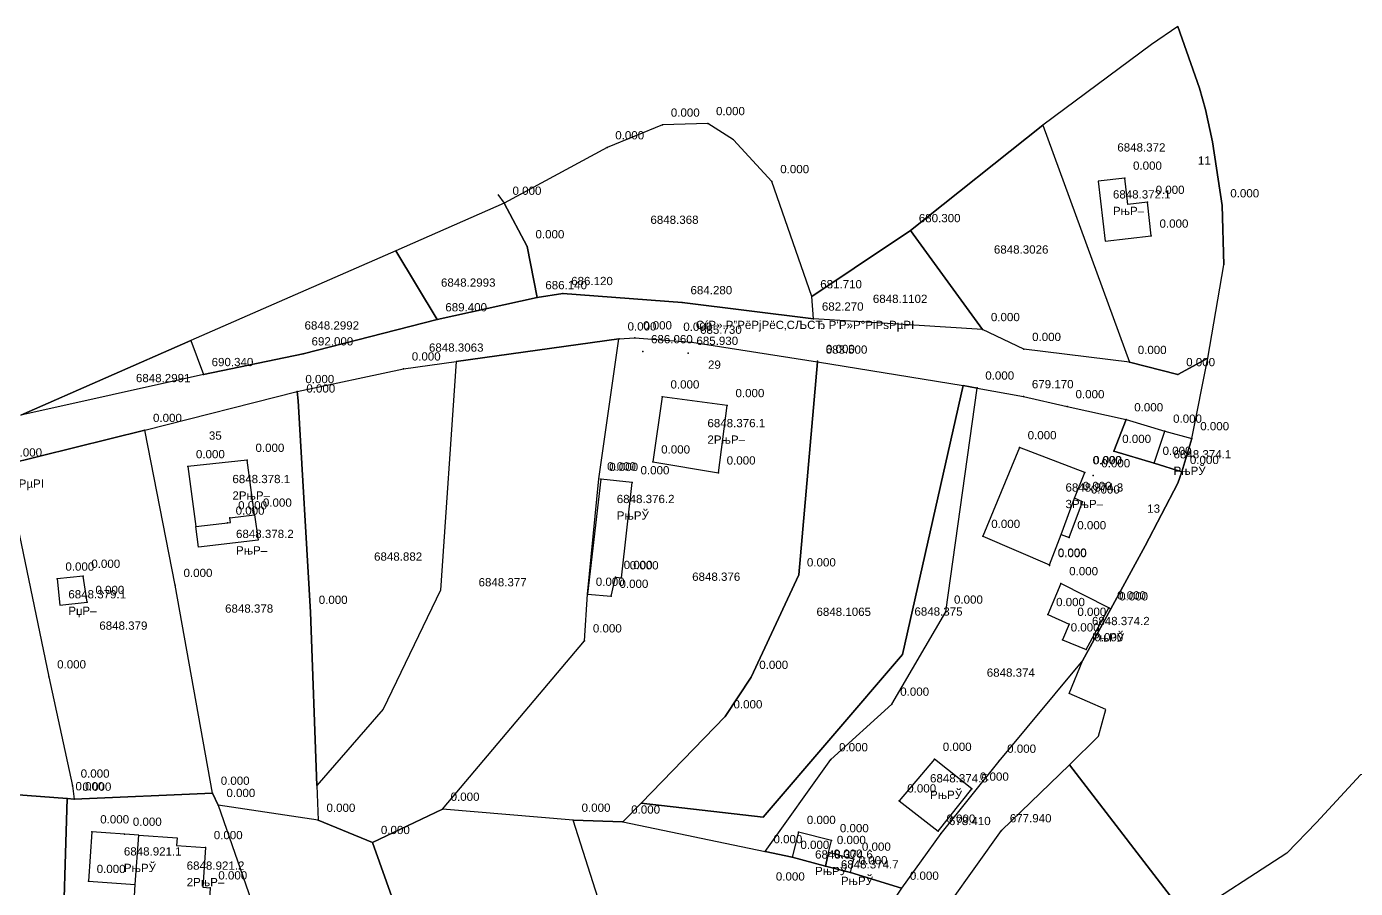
# Model space of a CAD drawing. Header units: metres. Extents: x 8504925 to 8509157, y 4588840 to 4591954.
# Drawn here: x 8506113.9 to 8506274.8, y 4590767.7 to 4590872.1 of the extents above; entities that cross this region are included whole.
import ezdxf

# ---------------------------------------------------------------- set-up
doc = ezdxf.new("R2010")
doc.units = ezdxf.units.M
for name, color, linetype in [('cad13', 30, 'Continuous'), ('cad140', 7, 'Continuous'), ('cad141', 7, 'Continuous'), ('cad144', 7, 'Continuous'), ('cad145', 7, 'Continuous'), ('cad146', 7, 'Continuous'), ('cad176', 7, 'Continuous'), ('cad22', 7, 'Continuous'), ('cad_cont_1', 30, 'Continuous'), ('cad_cont_2', 7, 'Continuous'), ('cad_cont_3', 7, 'Continuous'), ('points', 1, 'Continuous'), ('texts', 7, 'Continuous')]:
    doc.layers.add(name, color=color, linetype=linetype)
doc.styles.get("Standard").update_dxf_attribs({"font": 'arial.ttf'})

msp = doc.modelspace()

# ---------------------------------------------------------------- linework, layer by layer
at = {"layer": 'cad13'}
for points in [[(8506246.88, 4590853.74), (8506243.645, 4590853.371), (8506244.495, 4590846.071), (8506250.09, 4590846.72), (8506249.62, 4590850.81), (8506247.245, 4590850.541), (8506246.88, 4590853.74)], [(8506197.67, 4590818.02), (8506198.74, 4590826.18), (8506190.87, 4590827.23), (8506189.74, 4590819.35), (8506197.67, 4590818.02)], [(8506247.03, 4590824.46), (8506245.57, 4590820.63), (8506250.46, 4590819.18), (8506253.81, 4590818.12)], [(8506237.77, 4590806.85), (8506239.17, 4590810.53), (8506240.13, 4590810.17), (8506241.78, 4590814.5), (8506240.79, 4590814.93), (8506242.05, 4590818.06), (8506234.12, 4590821.08), (8506229.71, 4590810.33), (8506237.77, 4590806.85)], [(8506141.51, 4590812.91), (8506140.61, 4590819.55), (8506133.4, 4590818.78), (8506134.38, 4590811.5)], [(8506181.82, 4590803.32), (8506184.69, 4590803.07), (8506185.2, 4590805.36), (8506185.93, 4590805.31), (8506187.24, 4590816.83), (8506183.45, 4590817.23), (8506181.82, 4590803.32)], [(8506141.51, 4590812.91), (8506141.92, 4590809.84), (8506134.72, 4590809.02), (8506134.38, 4590811.5)], [(8506134.38, 4590811.5), (8506138.58, 4590811.98), (8506138.51, 4590812.58), (8506141.51, 4590812.91)], [(8506117.92, 4590801.98), (8506121.23, 4590802.33), (8506120.73, 4590805.5), (8506117.59, 4590805.16), (8506117.92, 4590801.98)], [(8506244.95, 4590801.67), (8506239.15, 4590804.6), (8506237.56, 4590800.86), (8506240.14, 4590799.68), (8506239.33, 4590797.79), (8506242.2, 4590796.6), (8506244.95, 4590801.67)], [(8506224.29, 4590774.61), (8506228.34, 4590779.71), (8506223.84, 4590783.32), (8506219.54, 4590778.28), (8506224.29, 4590774.61)], [(8506127.48, 4590774.11), (8506121.81, 4590774.53), (8506121.38, 4590768.52), (8506127.06, 4590768.12)], [(8506127.48, 4590774.11), (8506132.12, 4590773.78), (8506132.05, 4590772.84), (8506135.56, 4590772.62), (8506135.25, 4590767.79), (8506136.11, 4590767.74), (8506135.82, 4590763.12), (8506134.85, 4590763.15), (8506134.46, 4590758.24), (8506131.99, 4590756.14), (8506125.08, 4590756.57), (8506125.6, 4590765.3), (8506126.96, 4590766.72), (8506127.06, 4590768.12)], [(8506127.06, 4590768.12), (8506127.48, 4590774.11)], [(8506211.02, 4590772.03), (8506211.38, 4590773.46), (8506207.38, 4590774.46), (8506206.6, 4590771.44)], [(8506210.63, 4590770.37), (8506211.02, 4590772.03)], [(8506213.65, 4590769.57), (8506214.05, 4590771.22), (8506211.02, 4590772.03)]]:
    msp.add_lwpolyline(points, dxfattribs=at)
at = {"layer": 'cad140'}
for points in [[(8506253.315, 4590872.091), (8506250.115, 4590869.901)], [(8506185.63, 4590834.27), (8506187.55, 4590834.39)], [(8506194.45, 4590833.86), (8506209.66, 4590831.45)], [(8506135.3, 4590829.94), (8506113.205, 4590824.99)], [(8506239.92, 4590826.05), (8506247.03, 4590824.46)], [(8506253.81, 4590818.12), (8506253.29, 4590816.77), (8506249.37, 4590809.15)], [(8506249.37, 4590809.15), (8506245.2, 4590801.55)], [(8506244.95, 4590801.67), (8506245.2, 4590801.55)], [(8506203.34, 4590772.13), (8506211.28, 4590783.27)], [(8506207.06, 4590738.44), (8506222.62, 4590761.57), (8506231.96, 4590774.66), (8506240.18, 4590782.64)], [(8506240.18, 4590782.64), (8506254.44, 4590764.11)], [(8506119.44, 4590780.08), (8506119.66, 4590778.49)], [(8506118.2, 4590758.5), (8506118.81, 4590778.54)], [(8506119.66, 4590778.49), (8506118.81, 4590778.54)], [(8506136.4, 4590779.21), (8506119.66, 4590778.49)], [(8506136.4, 4590779.21), (8506137.09, 4590777.73)], [(8506137.09, 4590777.73), (8506145.11, 4590754.59), (8506148.05, 4590744.58), (8506147.47, 4590739.979)], [(8506180.1, 4590775.94), (8506186.11, 4590775.72)], [(8506186.11, 4590775.72), (8506203.34, 4590772.13)], [(8506203.34, 4590772.13), (8506206.6, 4590771.44)], [(8506219.86, 4590767.7), (8506213.65, 4590769.57)], [(8506219.86, 4590767.7), (8506217.82, 4590764.64), (8506215.81, 4590760.26), (8506204.61, 4590741.68), (8506196.34, 4590730.63), (8506194.05, 4590730.75)]]:
    msp.add_lwpolyline(points, dxfattribs=at)
at = {"layer": 'cad141'}
msp.add_lwpolyline([(8506091.88, 4590780.57), (8506118.81, 4590778.54)], dxfattribs=at)
at = {"layer": 'cad144'}
for points in [[(8506253.315, 4590872.091), (8506255.915, 4590864.611), (8506256.645, 4590862.031), (8506257.484, 4590858.131), (8506258.66, 4590850.39), (8506258.895, 4590843.231)], [(8506196.38, 4590860.35), (8506190.91, 4590860.17), (8506184.18, 4590857.42)], [(8506204.16, 4590853.32), (8506199.485, 4590858.371), (8506196.38, 4590860.35)], [(8506209, 4590839.37), (8506204.16, 4590853.32)], [(8506171.74, 4590850.7), (8506174.52, 4590845.43), (8506175.71, 4590839.26)], [(8506220.94, 4590847.38), (8506214.119, 4590842.808), (8506209, 4590839.37)], [(8506229.67, 4590835.39), (8506220.94, 4590847.38)], [(8506175.71, 4590839.26), (8506163.6, 4590836.58)], [(8506209.2, 4590836.67), (8506193.29, 4590838.65), (8506178.84, 4590839.76), (8506175.71, 4590839.26)], [(8506163.6, 4590836.58), (8506147.4, 4590832.45)], [(8506247.45, 4590831.41), (8506234.66, 4590832.99), (8506229.67, 4590835.39)], [(8506165.933, 4590831.513), (8506185.63, 4590834.27)], [(8506181.82, 4590803.32), (8506183.19, 4590817.3), (8506185.63, 4590834.27)], [(8506147.4, 4590832.45), (8506135.3, 4590829.94)], [(8506159.54, 4590830.62), (8506165.933, 4590831.513)], [(8506198.5, 4590788.47), (8506201.62, 4590793.25), (8506207.39, 4590805.67), (8506209.66, 4590831.45)], [(8506209.66, 4590831.45), (8506227.31, 4590828.59)], [(8506253.32, 4590829.93), (8506247.45, 4590831.41)], [(8506146.65, 4590827.88), (8506159.54, 4590830.62)], [(8506128.2, 4590823.17), (8506146.65, 4590827.88)], [(8506148.27, 4590801.13), (8506146.77, 4590826.74), (8506146.65, 4590827.88)], [(8506211.28, 4590783.27), (8506218.69, 4590790), (8506225.2, 4590801.16), (8506228.99, 4590828.28)], [(8506227.31, 4590828.59), (8506228.99, 4590828.28)], [(8506228.99, 4590828.28), (8506234.63, 4590827.26), (8506239.92, 4590826.05)], [(8506111.27, 4590818.99), (8506128.2, 4590823.17)], [(8506136.4, 4590779.21), (8506131.9, 4590804.39), (8506128.2, 4590823.17)], [(8506111.27, 4590818.99), (8506116.59, 4590793.31), (8506119.44, 4590780.08)], [(8506164.24, 4590777.27), (8506181.47, 4590797.67), (8506181.82, 4590803.32)], [(8506148.27, 4590801.13), (8506149.044, 4590780.121)], [(8506241.8, 4590795.33), (8506242.433, 4590796.489)], [(8506241.8, 4590795.33), (8506231.64, 4590783.09), (8506224.59, 4590774.33), (8506219.86, 4590767.7)], [(8506188.324, 4590778.007), (8506198.5, 4590788.47)], [(8506149.044, 4590780.121), (8506149.21, 4590775.93)], [(8506186.11, 4590775.72), (8506188.324, 4590778.007)], [(8506149.21, 4590775.93), (8506137.09, 4590777.73)], [(8506164.24, 4590777.27), (8506155.8, 4590773.24)], [(8506180.1, 4590775.94), (8506164.24, 4590777.27)], [(8506155.8, 4590773.24), (8506149.21, 4590775.93)], [(8506194.05, 4590730.75), (8506186.69, 4590755.18), (8506180.1, 4590775.94)], [(8506155.8, 4590773.24), (8506163.42, 4590751.77), (8506168.253, 4590737.625)]]:
    msp.add_lwpolyline(points, dxfattribs=at)
at = {"layer": 'cad145'}
for points in [[(8506250.115, 4590869.901), (8506236.945, 4590860.131)], [(8506236.945, 4590860.131), (8506247.45, 4590831.41)], [(8506170.965, 4590851.75), (8506171.74, 4590850.7)]]:
    msp.add_lwpolyline(points, dxfattribs=at)
at = {"layer": 'cad146'}
for points in [[(8506158.592, 4590844.924), (8506163.6, 4590836.58)], [(8506209.2, 4590836.67), (8506209, 4590839.37)], [(8506229.67, 4590835.39), (8506209.2, 4590836.67)], [(8506187.55, 4590834.39), (8506194.45, 4590833.86)], [(8506133.797, 4590834.034), (8506135.3, 4590829.94)], [(8506165.933, 4590831.513), (8506164, 4590803.78), (8506157.06, 4590789.39), (8506149.044, 4590780.121)], [(8506256.944, 4590831.921), (8506253.32, 4590829.93)], [(8506188.324, 4590778.007), (8506203.1, 4590776.28), (8506219.96, 4590796.02), (8506227.31, 4590828.59)], [(8506247.03, 4590824.46), (8506251.73, 4590823.08), (8506255.02, 4590822.17)], [(8506206.6, 4590771.44), (8506210.63, 4590770.37)], [(8506210.63, 4590770.37), (8506213.65, 4590769.57)]]:
    msp.add_lwpolyline(points, dxfattribs=at)
at = {"layer": 'cad176'}
for points in [[(8506236.945, 4590860.131), (8506220.94, 4590847.38)], [(8506184.18, 4590857.42), (8506171.74, 4590850.7)], [(8506171.74, 4590850.7), (8506158.592, 4590844.924)], [(8506158.592, 4590844.924), (8506145.113, 4590839.004), (8506133.797, 4590834.034)], [(8506256.944, 4590831.921), (8506258.895, 4590843.231)], [(8506133.797, 4590834.034), (8506113.205, 4590824.99)], [(8506255.02, 4590822.17), (8506256.944, 4590831.921)], [(8506253.81, 4590818.12), (8506255.02, 4590822.17)], [(8506242.433, 4590796.489), (8506243.166, 4590797.83), (8506245.2, 4590801.55)], [(8506240.18, 4590782.64), (8506243.703, 4590786.115), (8506244.568, 4590789.34), (8506240.153, 4590791.276), (8506241.8, 4590795.33)], [(8506275.444, 4590781.431), (8506270.083, 4590775.633), (8506266.518, 4590771.922), (8506254.44, 4590764.11)]]:
    msp.add_lwpolyline(points, dxfattribs=at)
at = {"layer": 'cad22'}
for points in [[(8506250.46, 4590819.18), (8506251.73, 4590823.08)], [(8506239.17, 4590810.53), (8506240.79, 4590814.93)]]:
    msp.add_lwpolyline(points, dxfattribs=at)
at = {"layer": 'cad_cont_1'}
for points in [[(8506246.88, 4590853.74), (8506243.645, 4590853.371), (8506244.495, 4590846.071), (8506250.09, 4590846.72), (8506249.62, 4590850.81), (8506247.245, 4590850.541), (8506246.88, 4590853.74)], [(8506197.67, 4590818.02), (8506198.74, 4590826.18), (8506190.87, 4590827.23), (8506189.74, 4590819.35), (8506197.67, 4590818.02)], [(8506247.03, 4590824.46), (8506251.73, 4590823.08), (8506255.02, 4590822.17), (8506255.02, 4590822.17), (8506253.81, 4590818.12), (8506253.81, 4590818.12), (8506250.46, 4590819.18), (8506245.57, 4590820.63), (8506247.03, 4590824.46)], [(8506237.77, 4590806.85), (8506239.17, 4590810.53), (8506240.13, 4590810.17), (8506241.78, 4590814.5), (8506240.79, 4590814.93), (8506242.05, 4590818.06), (8506234.12, 4590821.08), (8506229.71, 4590810.33), (8506237.77, 4590806.85)], [(8506134.38, 4590811.5), (8506138.58, 4590811.98), (8506138.51, 4590812.58), (8506141.51, 4590812.91), (8506141.51, 4590812.91), (8506140.61, 4590819.55), (8506133.4, 4590818.78), (8506134.38, 4590811.5)], [(8506181.82, 4590803.32), (8506184.69, 4590803.07), (8506185.2, 4590805.36), (8506185.93, 4590805.31), (8506187.24, 4590816.83), (8506183.45, 4590817.23), (8506181.82, 4590803.32)], [(8506134.38, 4590811.5), (8506138.58, 4590811.98), (8506138.51, 4590812.58), (8506141.51, 4590812.91), (8506141.51, 4590812.91), (8506141.92, 4590809.84), (8506134.72, 4590809.02), (8506134.38, 4590811.5)], [(8506117.92, 4590801.98), (8506121.23, 4590802.33), (8506120.73, 4590805.5), (8506117.59, 4590805.16), (8506117.92, 4590801.98)], [(8506244.95, 4590801.67), (8506239.15, 4590804.6), (8506237.56, 4590800.86), (8506240.14, 4590799.68), (8506239.33, 4590797.79), (8506242.2, 4590796.6), (8506244.95, 4590801.67)], [(8506224.29, 4590774.61), (8506228.34, 4590779.71), (8506223.84, 4590783.32), (8506219.54, 4590778.28), (8506224.29, 4590774.61)], [(8506127.06, 4590768.12), (8506127.48, 4590774.11), (8506127.48, 4590774.11), (8506121.81, 4590774.53), (8506121.38, 4590768.52), (8506127.06, 4590768.12)], [(8506127.06, 4590768.12), (8506127.48, 4590774.11), (8506127.48, 4590774.11), (8506132.12, 4590773.78), (8506132.05, 4590772.84), (8506135.56, 4590772.62), (8506135.25, 4590767.79), (8506136.11, 4590767.74), (8506135.82, 4590763.12), (8506134.85, 4590763.15), (8506134.46, 4590758.24), (8506131.99, 4590756.14), (8506125.08, 4590756.57), (8506125.6, 4590765.3), (8506126.96, 4590766.72), (8506127.06, 4590768.12)], [(8506206.6, 4590771.44), (8506210.63, 4590770.37), (8506210.63, 4590770.37), (8506211.02, 4590772.03), (8506211.02, 4590772.03), (8506211.38, 4590773.46), (8506207.38, 4590774.46), (8506206.6, 4590771.44)], [(8506210.63, 4590770.37), (8506213.65, 4590769.57), (8506213.65, 4590769.57), (8506214.05, 4590771.22), (8506211.02, 4590772.03), (8506211.02, 4590772.03), (8506210.63, 4590770.37)]]:
    msp.add_lwpolyline(points, dxfattribs=at)
at = {"layer": 'cad_cont_2'}
for points in [[(8506250.115, 4590869.901), (8506236.945, 4590860.131), (8506236.945, 4590860.131), (8506247.45, 4590831.41), (8506247.45, 4590831.41), (8506253.32, 4590829.93), (8506253.32, 4590829.93), (8506256.944, 4590831.921), (8506256.944, 4590831.921), (8506258.895, 4590843.231), (8506258.895, 4590843.231), (8506258.66, 4590850.39), (8506257.484, 4590858.131), (8506256.645, 4590862.031), (8506255.915, 4590864.611), (8506253.315, 4590872.091), (8506253.315, 4590872.091), (8506250.115, 4590869.901)], [(8506184.18, 4590857.42), (8506171.74, 4590850.7), (8506171.74, 4590850.7), (8506174.52, 4590845.43), (8506175.71, 4590839.26), (8506175.71, 4590839.26), (8506178.84, 4590839.76), (8506193.29, 4590838.65), (8506209.2, 4590836.67), (8506209.2, 4590836.67), (8506209, 4590839.37), (8506209, 4590839.37), (8506204.16, 4590853.32), (8506204.16, 4590853.32), (8506199.485, 4590858.371), (8506196.38, 4590860.35), (8506196.38, 4590860.35), (8506190.91, 4590860.17), (8506184.18, 4590857.42)], [(8506229.67, 4590835.39), (8506220.94, 4590847.38), (8506220.94, 4590847.38), (8506236.945, 4590860.131), (8506236.945, 4590860.131), (8506247.45, 4590831.41), (8506247.45, 4590831.41), (8506234.66, 4590832.99), (8506229.67, 4590835.39)], [(8506158.592, 4590844.924), (8506163.6, 4590836.58), (8506163.6, 4590836.58), (8506175.71, 4590839.26), (8506175.71, 4590839.26), (8506174.52, 4590845.43), (8506171.74, 4590850.7), (8506171.74, 4590850.7), (8506158.592, 4590844.924)], [(8506209.2, 4590836.67), (8506209, 4590839.37), (8506209, 4590839.37), (8506214.119, 4590842.808), (8506220.94, 4590847.38), (8506220.94, 4590847.38), (8506229.67, 4590835.39), (8506229.67, 4590835.39), (8506209.2, 4590836.67)], [(8506133.797, 4590834.034), (8506135.3, 4590829.94), (8506135.3, 4590829.94), (8506147.4, 4590832.45), (8506147.4, 4590832.45), (8506163.6, 4590836.58), (8506163.6, 4590836.58), (8506158.592, 4590844.924), (8506158.592, 4590844.924), (8506145.113, 4590839.004), (8506133.797, 4590834.034)], [(8506111.27, 4590818.99), (8506128.2, 4590823.17), (8506128.2, 4590823.17), (8506146.65, 4590827.88), (8506146.65, 4590827.88), (8506159.54, 4590830.62), (8506159.54, 4590830.62), (8506165.933, 4590831.513), (8506165.933, 4590831.513), (8506185.63, 4590834.27), (8506185.63, 4590834.27), (8506187.55, 4590834.39), (8506187.55, 4590834.39), (8506194.45, 4590833.86), (8506194.45, 4590833.86), (8506209.66, 4590831.45), (8506209.66, 4590831.45), (8506227.31, 4590828.59), (8506227.31, 4590828.59), (8506228.99, 4590828.28), (8506228.99, 4590828.28), (8506234.63, 4590827.26), (8506239.92, 4590826.05), (8506239.92, 4590826.05), (8506247.03, 4590824.46), (8506247.03, 4590824.46), (8506251.73, 4590823.08), (8506255.02, 4590822.17), (8506255.02, 4590822.17), (8506256.944, 4590831.921), (8506256.944, 4590831.921), (8506253.32, 4590829.93), (8506253.32, 4590829.93), (8506247.45, 4590831.41), (8506247.45, 4590831.41), (8506234.66, 4590832.99), (8506229.67, 4590835.39), (8506229.67, 4590835.39), (8506209.2, 4590836.67), (8506209.2, 4590836.67), (8506193.29, 4590838.65), (8506178.84, 4590839.76), (8506175.71, 4590839.26), (8506175.71, 4590839.26), (8506163.6, 4590836.58), (8506163.6, 4590836.58), (8506147.4, 4590832.45), (8506147.4, 4590832.45), (8506135.3, 4590829.94), (8506135.3, 4590829.94), (8506113.205, 4590824.99)], [(8506164.24, 4590777.27), (8506181.47, 4590797.67), (8506181.82, 4590803.32), (8506181.82, 4590803.32), (8506183.19, 4590817.3), (8506185.63, 4590834.27), (8506185.63, 4590834.27), (8506187.55, 4590834.39), (8506187.55, 4590834.39), (8506194.45, 4590833.86), (8506194.45, 4590833.86), (8506209.66, 4590831.45), (8506209.66, 4590831.45), (8506207.39, 4590805.67), (8506201.62, 4590793.25), (8506198.5, 4590788.47), (8506198.5, 4590788.47), (8506188.324, 4590778.007), (8506188.324, 4590778.007), (8506186.11, 4590775.72), (8506186.11, 4590775.72), (8506180.1, 4590775.94), (8506180.1, 4590775.94), (8506164.24, 4590777.27)], [(8506135.3, 4590829.94), (8506113.205, 4590824.99), (8506113.205, 4590824.99), (8506133.797, 4590834.034), (8506133.797, 4590834.034), (8506135.3, 4590829.94)], [(8506165.933, 4590831.513), (8506164, 4590803.78), (8506157.06, 4590789.39), (8506149.044, 4590780.121), (8506149.044, 4590780.121), (8506149.21, 4590775.93), (8506149.21, 4590775.93), (8506155.8, 4590773.24), (8506155.8, 4590773.24), (8506164.24, 4590777.27), (8506164.24, 4590777.27), (8506181.47, 4590797.67), (8506181.82, 4590803.32), (8506181.82, 4590803.32), (8506183.19, 4590817.3), (8506185.63, 4590834.27), (8506185.63, 4590834.27), (8506165.933, 4590831.513)], [(8506146.65, 4590827.88), (8506159.54, 4590830.62), (8506159.54, 4590830.62), (8506165.933, 4590831.513), (8506165.933, 4590831.513), (8506164, 4590803.78), (8506157.06, 4590789.39), (8506149.044, 4590780.121), (8506149.044, 4590780.121), (8506148.27, 4590801.13), (8506148.27, 4590801.13), (8506146.77, 4590826.74), (8506146.65, 4590827.88)], [(8506188.324, 4590778.007), (8506198.5, 4590788.47), (8506198.5, 4590788.47), (8506201.62, 4590793.25), (8506207.39, 4590805.67), (8506209.66, 4590831.45), (8506209.66, 4590831.45), (8506227.31, 4590828.59), (8506227.31, 4590828.59), (8506219.96, 4590796.02), (8506203.1, 4590776.28), (8506188.324, 4590778.007)], [(8506136.4, 4590779.21), (8506131.9, 4590804.39), (8506128.2, 4590823.17), (8506128.2, 4590823.17), (8506146.65, 4590827.88), (8506146.65, 4590827.88), (8506146.77, 4590826.74), (8506148.27, 4590801.13), (8506148.27, 4590801.13), (8506149.044, 4590780.121), (8506149.044, 4590780.121), (8506149.21, 4590775.93), (8506149.21, 4590775.93), (8506137.09, 4590777.73), (8506137.09, 4590777.73), (8506136.4, 4590779.21)], [(8506186.11, 4590775.72), (8506203.34, 4590772.13), (8506203.34, 4590772.13), (8506211.28, 4590783.27), (8506211.28, 4590783.27), (8506218.69, 4590790), (8506225.2, 4590801.16), (8506228.99, 4590828.28), (8506228.99, 4590828.28), (8506227.31, 4590828.59), (8506227.31, 4590828.59), (8506219.96, 4590796.02), (8506203.1, 4590776.28), (8506188.324, 4590778.007), (8506188.324, 4590778.007), (8506186.11, 4590775.72)], [(8506203.34, 4590772.13), (8506211.28, 4590783.27), (8506211.28, 4590783.27), (8506218.69, 4590790), (8506225.2, 4590801.16), (8506228.99, 4590828.28), (8506228.99, 4590828.28), (8506234.63, 4590827.26), (8506239.92, 4590826.05), (8506239.92, 4590826.05), (8506247.03, 4590824.46), (8506247.03, 4590824.46), (8506251.73, 4590823.08), (8506255.02, 4590822.17), (8506255.02, 4590822.17), (8506253.81, 4590818.12), (8506253.81, 4590818.12), (8506253.29, 4590816.77), (8506249.37, 4590809.15), (8506249.37, 4590809.15), (8506245.2, 4590801.55), (8506245.2, 4590801.55), (8506243.166, 4590797.83), (8506242.433, 4590796.489), (8506242.433, 4590796.489), (8506241.8, 4590795.33), (8506241.8, 4590795.33), (8506231.64, 4590783.09), (8506224.59, 4590774.33), (8506219.86, 4590767.7), (8506219.86, 4590767.7), (8506213.65, 4590769.57), (8506213.65, 4590769.57), (8506210.63, 4590770.37), (8506210.63, 4590770.37), (8506206.6, 4590771.44), (8506206.6, 4590771.44), (8506203.34, 4590772.13)], [(8506111.27, 4590818.99), (8506116.59, 4590793.31), (8506119.44, 4590780.08), (8506119.44, 4590780.08), (8506119.66, 4590778.49), (8506119.66, 4590778.49), (8506136.4, 4590779.21), (8506136.4, 4590779.21), (8506131.9, 4590804.39), (8506128.2, 4590823.17), (8506128.2, 4590823.17), (8506111.27, 4590818.99)], [(8506080.82, 4590807.4), (8506081.23, 4590811.04), (8506083.63, 4590812.84), (8506083.63, 4590812.84), (8506111.27, 4590818.99), (8506111.27, 4590818.99), (8506116.59, 4590793.31), (8506119.44, 4590780.08), (8506119.44, 4590780.08), (8506119.66, 4590778.49), (8506119.66, 4590778.49), (8506118.81, 4590778.54), (8506118.81, 4590778.54), (8506091.88, 4590780.57), (8506091.88, 4590780.57), (8506084.96, 4590780.79), (8506084.96, 4590780.79), (8506084.91, 4590784.77), (8506084.91, 4590784.77), (8506083.93, 4590793.39), (8506083.24, 4590796.81), (8506080.82, 4590807.4)], [(8506222.62, 4590761.57), (8506231.96, 4590774.66), (8506240.18, 4590782.64), (8506240.18, 4590782.64), (8506243.703, 4590786.115), (8506244.568, 4590789.34), (8506240.153, 4590791.276), (8506241.8, 4590795.33), (8506241.8, 4590795.33), (8506231.64, 4590783.09), (8506224.59, 4590774.33), (8506219.86, 4590767.7), (8506219.86, 4590767.7), (8506217.82, 4590764.64)], [(8506201.31, 4590730.08), (8506207.06, 4590738.44), (8506207.06, 4590738.44), (8506222.62, 4590761.57), (8506231.96, 4590774.66), (8506240.18, 4590782.64), (8506240.18, 4590782.64), (8506254.44, 4590764.11), (8506254.44, 4590764.11), (8506243.423, 4590759.308), (8506255.412, 4590744.82), (8506255.412, 4590744.82), (8506245.43, 4590738.46), (8506241.569, 4590736.495), (8506241.569, 4590736.495), (8506232.07, 4590731.56), (8506232.07, 4590731.56), (8506221.11, 4590734.48), (8506218.45, 4590726.78), (8506218.45, 4590726.78), (8506201.31, 4590730.08)], [(8506254.44, 4590764.11), (8506265.121, 4590750.153), (8506265.121, 4590750.153), (8506272.205, 4590753.225), (8506272.205, 4590753.225), (8506276.41, 4590754.62), (8506276.41, 4590754.62), (8506302.1, 4590768.93), (8506302.1, 4590768.93), (8506314.01, 4590777.67), (8506314.01, 4590777.67), (8506305.35, 4590781.01), (8506295.78, 4590782.15), (8506279.13, 4590782.07), (8506275.444, 4590781.431), (8506275.444, 4590781.431), (8506270.083, 4590775.633), (8506266.518, 4590771.922), (8506254.44, 4590764.11)], [(8506084.96, 4590780.79), (8506091.88, 4590780.57), (8506091.88, 4590780.57), (8506118.81, 4590778.54), (8506118.81, 4590778.54), (8506118.2, 4590758.5), (8506118.2, 4590758.5), (8506117.54, 4590742.22), (8506117.54, 4590742.22), (8506087.37, 4590744.65), (8506087.37, 4590744.65), (8506086.35, 4590744.74), (8506087.02, 4590752.73), (8506086.97, 4590760.39), (8506086.24, 4590772.75), (8506086.24, 4590772.75), (8506085.07, 4590772.79), (8506085.23, 4590776.15), (8506085.23, 4590776.15), (8506084.96, 4590780.79)], [(8506118.2, 4590758.5), (8506118.81, 4590778.54), (8506118.81, 4590778.54), (8506119.66, 4590778.49), (8506119.66, 4590778.49), (8506136.4, 4590779.21), (8506136.4, 4590779.21), (8506137.09, 4590777.73), (8506137.09, 4590777.73), (8506145.11, 4590754.59)], [(8506149.21, 4590775.93), (8506137.09, 4590777.73), (8506137.09, 4590777.73), (8506145.11, 4590754.59), (8506148.05, 4590744.58), (8506147.47, 4590739.979), (8506147.47, 4590739.979), (8506166.88, 4590737.78), (8506166.88, 4590737.78), (8506168.253, 4590737.625), (8506168.253, 4590737.625), (8506163.42, 4590751.77), (8506155.8, 4590773.24), (8506155.8, 4590773.24), (8506149.21, 4590775.93)], [(8506155.8, 4590773.24), (8506163.42, 4590751.77), (8506168.253, 4590737.625), (8506168.253, 4590737.625), (8506166.88, 4590737.78), (8506166.88, 4590737.78), (8506161.77, 4590710.92), (8506161.77, 4590710.92), (8506161.97, 4590710.4), (8506169.09, 4590717.56), (8506171.46, 4590720.38), (8506173.6, 4590722.23), (8506173.2, 4590723.53), (8506173.2, 4590723.53), (8506194.05, 4590730.75), (8506194.05, 4590730.75), (8506186.69, 4590755.18), (8506180.1, 4590775.94), (8506180.1, 4590775.94), (8506164.24, 4590777.27), (8506164.24, 4590777.27), (8506155.8, 4590773.24)], [(8506180.1, 4590775.94), (8506186.11, 4590775.72), (8506186.11, 4590775.72), (8506203.34, 4590772.13), (8506203.34, 4590772.13), (8506206.6, 4590771.44), (8506206.6, 4590771.44), (8506210.63, 4590770.37), (8506210.63, 4590770.37), (8506213.65, 4590769.57), (8506213.65, 4590769.57), (8506219.86, 4590767.7), (8506219.86, 4590767.7), (8506217.82, 4590764.64), (8506215.81, 4590760.26), (8506204.61, 4590741.68), (8506196.34, 4590730.63), (8506194.05, 4590730.75), (8506194.05, 4590730.75), (8506186.69, 4590755.18), (8506180.1, 4590775.94)]]:
    msp.add_lwpolyline(points, dxfattribs=at)
at = {"layer": 'cad_cont_3'}
for points in [[(8506254.44, 4590764.11), (8506240.18, 4590782.64), (8506240.18, 4590782.64), (8506243.703, 4590786.115), (8506244.568, 4590789.34), (8506240.153, 4590791.276), (8506241.8, 4590795.33), (8506241.8, 4590795.33), (8506242.433, 4590796.489), (8506242.433, 4590796.489), (8506243.166, 4590797.83), (8506245.2, 4590801.55), (8506245.2, 4590801.55), (8506249.37, 4590809.15), (8506249.37, 4590809.15), (8506253.29, 4590816.77), (8506253.81, 4590818.12), (8506253.81, 4590818.12), (8506255.02, 4590822.17), (8506255.02, 4590822.17), (8506256.944, 4590831.921), (8506256.944, 4590831.921), (8506258.895, 4590843.231), (8506258.895, 4590843.231), (8506258.66, 4590850.39), (8506257.484, 4590858.131), (8506256.645, 4590862.031), (8506255.915, 4590864.611), (8506253.315, 4590872.091), (8506253.315, 4590872.091), (8506250.115, 4590869.901), (8506250.115, 4590869.901), (8506236.945, 4590860.131), (8506236.945, 4590860.131), (8506220.94, 4590847.38), (8506220.94, 4590847.38), (8506214.119, 4590842.808), (8506209, 4590839.37), (8506209, 4590839.37), (8506204.16, 4590853.32), (8506204.16, 4590853.32), (8506199.485, 4590858.371), (8506196.38, 4590860.35), (8506196.38, 4590860.35), (8506190.91, 4590860.17), (8506184.18, 4590857.42), (8506184.18, 4590857.42), (8506171.74, 4590850.7), (8506171.74, 4590850.7), (8506158.592, 4590844.924), (8506158.592, 4590844.924), (8506145.113, 4590839.004), (8506133.797, 4590834.034), (8506133.797, 4590834.034), (8506113.205, 4590824.99)], [(8506275.444, 4590781.431), (8506270.083, 4590775.633), (8506266.518, 4590771.922), (8506254.44, 4590764.11)]]:
    msp.add_lwpolyline(points, dxfattribs=at)
at = {"layer": 'points'}
for p in [(8506190.91, 4590860.17), (8506196.38, 4590860.35), (8506184.18, 4590857.42), (8506246.88, 4590853.74), (8506204.16, 4590853.32), (8506171.74, 4590850.7), (8506249.62, 4590850.81), (8506258.66, 4590850.39), (8506220.94, 4590847.38), (8506250.09, 4590846.72), (8506174.52, 4590845.43), (8506175.71, 4590839.26), (8506178.84, 4590839.76), (8506209, 4590839.37), (8506193.29, 4590838.65), (8506163.6, 4590836.58), (8506209.2, 4590836.67), (8506187.55, 4590834.39), (8506229.67, 4590835.39), (8506185.67, 4590834.26), (8506188.51, 4590832.71), (8506192.42, 4590834.22), (8506194.45, 4590833.86), (8506234.66, 4590832.99), (8506147.4, 4590832.45), (8506194.01, 4590832.51), (8506209.66, 4590831.45), (8506209.69, 4590831.53), (8506247.45, 4590831.41), (8506135.3, 4590829.94), (8506159.54, 4590830.62), (8506253.32, 4590829.93), (8506146.65, 4590827.88), (8506228.99, 4590828.31), (8506146.77, 4590826.74), (8506190.87, 4590827.23), (8506234.63, 4590827.26), (8506198.74, 4590826.18), (8506239.92, 4590826.05), (8506128.2, 4590823.17), (8506247.03, 4590824.46), (8506251.73, 4590823.08), (8506255.02, 4590822.17), (8506234.12, 4590821.08), (8506245.57, 4590820.63), (8506133.4, 4590818.78), (8506140.61, 4590819.55), (8506189.74, 4590819.35), (8506250.46, 4590819.18), (8506183.19, 4590817.3), (8506183.45, 4590817.23), (8506187.24, 4590816.83), (8506197.67, 4590818.02), (8506241.99, 4590818.04), (8506242.05, 4590818.06), (8506243.04, 4590817.68), (8506253.77, 4590818.08), (8506240.79, 4590814.93), (8506241.78, 4590814.5), (8506138.21, 4590811.94), (8506138.51, 4590812.58), (8506141.51, 4590812.91), (8506229.71, 4590810.33), (8506240.13, 4590810.17), (8506120.73, 4590805.5), (8506185.2, 4590805.36), (8506207.39, 4590805.67), (8506237.77, 4590806.85), (8506237.78, 4590806.79), (8506117.59, 4590805.16), (8506131.9, 4590804.39), (8506185.93, 4590805.31), (8506239.15, 4590804.6), (8506121.23, 4590802.33), (8506181.82, 4590803.32), (8506184.69, 4590803.07), (8506148.27, 4590801.13), (8506225.2, 4590801.16), (8506237.56, 4590800.86), (8506244.95, 4590801.67), (8506245.2, 4590801.55), (8506240.14, 4590799.68), (8506181.47, 4590797.67), (8506239.33, 4590797.79), (8506242.2, 4590796.6), (8506116.59, 4590793.31), (8506201.62, 4590793.25), (8506218.69, 4590790), (8506198.5, 4590788.47), (8506211.28, 4590783.27), (8506223.84, 4590783.32), (8506231.64, 4590783.09), (8506119.44, 4590780.08), (8506228.34, 4590779.71), (8506118.81, 4590778.54), (8506119.66, 4590778.49), (8506136.4, 4590779.21), (8506219.54, 4590778.28), (8506137.09, 4590777.73), (8506164.24, 4590777.27), (8506149.21, 4590775.93), (8506180.1, 4590775.94), (8506186.11, 4590775.72), (8506121.81, 4590774.53), (8506125.76, 4590774.24), (8506155.8, 4590773.24), (8506207.38, 4590774.46), (8506211.38, 4590773.46), (8506224.29, 4590774.61), (8506224.59, 4590774.33), (8506231.96, 4590774.66), (8506135.56, 4590772.62), (8506203.34, 4590772.13), (8506211.02, 4590772.03), (8506206.6, 4590771.44), (8506210.63, 4590770.37), (8506214.05, 4590771.22), (8506121.38, 4590768.52), (8506213.65, 4590769.57), (8506136.11, 4590767.74), (8506219.86, 4590767.7)]:
    msp.add_point(p, dxfattribs=at)

# ---------------------------------------------------------------- texts
at = {"layer": 'cad_cont_1'}
for s, p in [('6848.372.1', (8506245.447, 4590851.257)), ('6848.376.1', (8506196.341, 4590823.541)), ('6848.374.1', (8506252.785, 4590819.765)), ('6848.378.1', (8506138.816, 4590816.767)), ('6848.374.3', (8506239.703, 4590815.74)), ('6848.376.2', (8506185.364, 4590814.347)), ('6848.378.2', (8506139.253, 4590810.117)), ('6848.379.1', (8506118.947, 4590802.8)), ('6848.374.2', (8506242.905, 4590799.56)), ('6848.374.5', (8506223.296, 4590780.502)), ('6848.921.1', (8506125.674, 4590771.644)), ('6848.374.6', (8506209.375, 4590771.272)), ('6848.921.2', (8506133.278, 4590769.922)), ('6848.374.7', (8506212.504, 4590770.077))]:
    msp.add_text(s, height=1, dxfattribs=at).set_placement(p)
at = {"layer": 'cad_cont_2'}
for s, p in [('6848.372', (8506245.979, 4590856.949)), ('6848.368', (8506189.438, 4590848.182)), ('6848.3026', (8506231.032, 4590844.579)), ('6848.2993', (8506164.072, 4590840.572)), ('6848.1102', (8506216.375, 4590838.601)), ('6848.2992', (8506147.552, 4590835.376)), ('6848.3063', (8506162.619, 4590832.697)), ('6848.2991', (8506127.132, 4590828.999)), ('6848.882', (8506155.97, 4590807.37)), ('6848.376', (8506194.49, 4590804.93)), ('6848.377', (8506168.628, 4590804.263)), ('6848.378', (8506137.928, 4590801.071)), ('6848.1065', (8506209.547, 4590800.68)), ('6848.375', (8506221.408, 4590800.712)), ('6848.379', (8506122.699, 4590799.001)), ('6848.374', (8506230.17, 4590793.31))]:
    msp.add_text(s, height=1, dxfattribs=at).set_placement(p)
at = {"layer": 'points'}
for s, p in [('0.000', (8506191.91, 4590861.17)), ('0.000', (8506197.38, 4590861.35)), ('0.000', (8506185.18, 4590858.42)), ('0.000', (8506205.16, 4590854.32)), ('0.000', (8506247.88, 4590854.74)), ('0.000', (8506172.74, 4590851.7)), ('0.000', (8506250.62, 4590851.81)), ('0.000', (8506259.66, 4590851.39)), ('680.300', (8506221.94, 4590848.38)), ('0.000', (8506175.52, 4590846.43)), ('0.000', (8506251.09, 4590847.72)), ('686.140', (8506176.71, 4590840.26)), ('686.120', (8506179.84, 4590840.76)), ('681.710', (8506210, 4590840.37)), ('684.280', (8506194.29, 4590839.65)), ('689.400', (8506164.6, 4590837.58)), ('682.270', (8506210.2, 4590837.67)), ('0.000', (8506186.67, 4590835.26)), ('0.000', (8506188.55, 4590835.39)), ('0.000', (8506193.42, 4590835.22)), ('0.000', (8506230.67, 4590836.39)), ('692.000', (8506148.4, 4590833.45)), ('686.060', (8506189.51, 4590833.71)), ('685.930', (8506195.01, 4590833.51)), ('685.730', (8506195.45, 4590834.86)), ('0.000', (8506235.66, 4590833.99)), ('683.500', (8506210.66, 4590832.45)), ('0.000', (8506210.69, 4590832.53)), ('0.000', (8506248.45, 4590832.41)), ('690.340', (8506136.3, 4590830.94)), ('0.000', (8506160.54, 4590831.62)), ('0.000', (8506254.32, 4590830.93)), ('0.000', (8506147.65, 4590828.88)), ('0.000', (8506229.99, 4590829.31)), ('0.000', (8506147.77, 4590827.74)), ('0.000', (8506191.87, 4590828.23)), ('0.000', (8506199.74, 4590827.18)), ('679.170', (8506235.63, 4590828.26)), ('0.000', (8506240.92, 4590827.05)), ('0.000', (8506248.03, 4590825.46)), ('0.000', (8506129.2, 4590824.17)), ('0.000', (8506252.73, 4590824.08)), ('0.000', (8506235.12, 4590822.08)), ('0.000', (8506256.02, 4590823.17)), ('0.000', (8506141.61, 4590820.55)), ('0.000', (8506246.57, 4590821.63)), ('0.000', (8506112.27, 4590819.99)), ('0.000', (8506134.4, 4590819.78)), ('0.000', (8506190.74, 4590820.35)), ('0.000', (8506198.67, 4590819.02)), ('0.000', (8506242.99, 4590819.04)), ('0.000', (8506243.05, 4590819.06)), ('0.000', (8506251.46, 4590820.18)), ('0.000', (8506254.77, 4590819.08)), ('0.000', (8506184.19, 4590818.3)), ('0.000', (8506184.45, 4590818.23)), ('0.000', (8506188.24, 4590817.83)), ('0.000', (8506244.04, 4590818.68)), ('0.000', (8506241.79, 4590815.93)), ('0.000', (8506242.78, 4590815.5)), ('0.000', (8506139.21, 4590812.94)), ('0.000', (8506139.51, 4590813.58)), ('0.000', (8506142.51, 4590813.91)), ('0.000', (8506230.71, 4590811.33)), ('0.000', (8506241.13, 4590811.17)), ('0.000', (8506238.77, 4590807.85)), ('0.000', (8506238.78, 4590807.79)), ('0.000', (8506118.59, 4590806.16)), ('0.000', (8506121.73, 4590806.5)), ('0.000', (8506186.2, 4590806.36)), ('0.000', (8506186.93, 4590806.31)), ('0.000', (8506208.39, 4590806.67)), ('0.000', (8506132.9, 4590805.39)), ('0.000', (8506240.15, 4590805.6)), ('0.000', (8506122.23, 4590803.33)), ('0.000', (8506182.82, 4590804.32)), ('0.000', (8506185.69, 4590804.07)), ('0.000', (8506149.27, 4590802.13)), ('0.000', (8506226.2, 4590802.16)), ('0.000', (8506238.56, 4590801.86)), ('0.000', (8506245.95, 4590802.67)), ('0.000', (8506246.2, 4590802.55)), ('0.000', (8506241.14, 4590800.68)), ('0.000', (8506182.47, 4590798.67)), ('0.000', (8506240.33, 4590798.79)), ('0.000', (8506243.2, 4590797.6)), ('0.000', (8506117.59, 4590794.31)), ('0.000', (8506202.62, 4590794.25)), ('0.000', (8506219.69, 4590791)), ('0.000', (8506199.5, 4590789.47)), ('0.000', (8506212.28, 4590784.27)), ('0.000', (8506224.84, 4590784.32)), ('0.000', (8506232.64, 4590784.09)), ('0.000', (8506120.44, 4590781.08)), ('0.000', (8506137.4, 4590780.21)), ('0.000', (8506229.34, 4590780.71)), ('0.000', (8506119.81, 4590779.54)), ('0.000', (8506120.66, 4590779.49)), ('0.000', (8506138.09, 4590778.73)), ('0.000', (8506220.54, 4590779.28)), ('0.000', (8506165.24, 4590778.27)), ('0.000', (8506122.81, 4590775.53)), ('0.000', (8506150.21, 4590776.93)), ('0.000', (8506181.1, 4590776.94)), ('0.000', (8506187.11, 4590776.72)), ('0.000', (8506208.38, 4590775.46)), ('0.000', (8506225.29, 4590775.61)), ('677.940', (8506232.96, 4590775.66)), ('0.000', (8506126.76, 4590775.24)), ('0.000', (8506156.8, 4590774.24)), ('0.000', (8506212.38, 4590774.46)), ('678.410', (8506225.59, 4590775.33)), ('0.000', (8506136.56, 4590773.62)), ('0.000', (8506204.34, 4590773.13)), ('0.000', (8506207.6, 4590772.44)), ('0.000', (8506212.02, 4590773.03)), ('0.000', (8506215.05, 4590772.22)), ('0.000', (8506211.63, 4590771.37)), ('0.000', (8506214.65, 4590770.57)), ('0.000', (8506122.38, 4590769.52)), ('0.000', (8506137.11, 4590768.74)), ('0.000', (8506204.63, 4590768.61)), ('0.000', (8506220.86, 4590768.7))]:
    msp.add_text(s, height=1, dxfattribs=at).set_placement(p)
at = {"layer": 'texts'}
for s, p in [('11', (8506255.738, 4590855.366)), ('РњР–', (8506245.447, 4590849.257)), ('СѓР».Р”РёРјРёС‚СЉСЂ Р‘Р»Р°РіРѕРµРІ', (8506194.938, 4590835.44)), ('29', (8506196.409, 4590830.623)), ('35', (8506135.97, 4590822.03)), ('2РњР–', (8506196.341, 4590821.541)), ('РњРЎ', (8506252.785, 4590817.765)), ('СѓР».Р”РёРјРёС‚СЉСЂ Р‘Р»Р°РіРѕРµРІ', (8506089.549, 4590816.208)), ('2РњР–', (8506138.816, 4590814.767)), ('РњРЎ', (8506185.364, 4590812.347)), ('3РњР–', (8506239.703, 4590813.74)), ('13', (8506249.6, 4590813.18)), ('РњР–', (8506139.253, 4590808.117)), ('РџР–', (8506118.947, 4590800.8)), ('РњРЎ', (8506242.905, 4590797.56)), ('РњРЎ', (8506223.296, 4590778.502)), ('РњРЎ', (8506125.674, 4590769.644)), ('РњРЎ', (8506209.375, 4590769.272)), ('2РњР–', (8506133.278, 4590767.922)), ('РњРЎ', (8506212.504, 4590768.077))]:
    msp.add_text(s, height=1, dxfattribs=at).set_placement(p)

doc.saveas('drawing.dxf')
